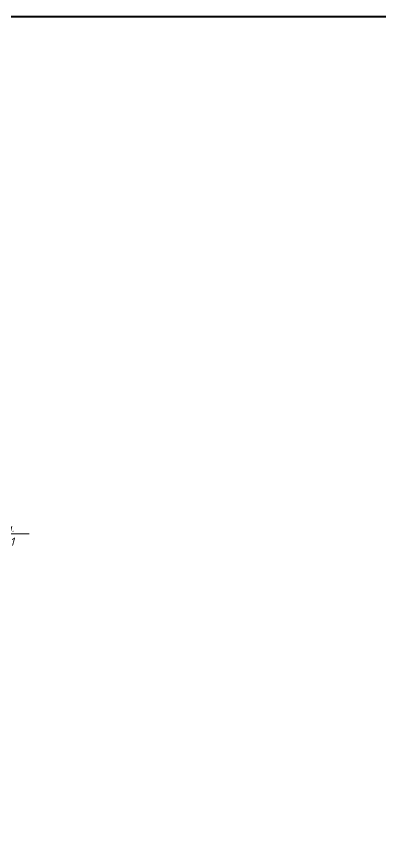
# Model space of a CAD drawing. Header units: millimetres. Extents: x -238377 to 196118, y -123284 to 30177.
# Drawn here: x 148440 to 157168, y -82473 to -62494 of the extents above; entities that cross this region are included whole.
import ezdxf
from ezdxf import colors
from ezdxf.entities.mleader import LeaderData, LeaderLine
from ezdxf.math import Vec2, Vec3

# ---------------------------------------------------------------- set-up
doc = ezdxf.new("R2010")
doc.units = ezdxf.units.MM
doc.header["$MEASUREMENT"] = 0
doc.layers.get('0').update_dxf_attribs({"lineweight": 5})
doc.layers.add('#Выноски', color=150, linetype='Continuous', lineweight=15)
doc.styles.add('STEP PR', font='isocpeui.ttf')

msp = doc.modelspace()

# ---------------------------------------------------------------- linework, layer by layer
at = {"color": 5, "lineweight": 40}
msp.add_lwpolyline([(41116.1, -62493.8), (196117.6, -62493.8), (196117.6, -123284.4), (41116.1, -123284.4)], close=True, dxfattribs=at)

# ---------------------------------------------------------------- leaders
at = {"layer": '#Выноски'}
ml = msp.add_multileader_mtext('Standard', dxfattribs=at)
ml.set_content('Антисейсм.\\Pпояс{\\A1; тип 1     } ', color=256, style='STEP PR')
ml.set_leader_properties(color=256, linetype='ByLayer', lineweight=-1)
ml.build(insert=Vec2(0, 0))
ml.multileader.update_dxf_attribs({"text_left_attachment_type": 6, "text_right_attachment_type": 6, "dogleg_length": 0, "arrow_head_size": 240})
ctx = ml.context
ctx.base_point, ctx.char_height, ctx.arrow_head_size, ctx.landing_gap_size, ctx.plane_origin = Vec3(146871.7, -74913.8), 200, 240, 100, Vec3(154175.2, -87174.7)
ctx.left_attachment, ctx.right_attachment, ctx.text_align_type = 6, 6, 2
notes = []
notes.append((ctx, [(0, (1, 1, 0), (146871.7, -74913.8), (1, 0), 0, [(0, [(146183.6, -74460.3)], 0, [])])]))
ctx.mtext.insert, ctx.mtext.rotation, ctx.mtext.defined_height, ctx.mtext.alignment, ctx.mtext.flow_direction = Vec3(148379.5, -74673.8), 6.2831853, 130.9, 3, 5
for ctx, leaders in notes:
    for number, flags, end, landing, length, lines in leaders:
        leader = LeaderData()
        leader.index, (leader.has_last_leader_line, leader.has_dogleg_vector, leader.attachment_direction) = number, flags
        leader.last_leader_point, leader.dogleg_vector, leader.dogleg_length = Vec3(end), Vec3(landing), length
        for number, points, colour, breaks in lines:
            line = LeaderLine()
            line.index, line.vertices, line.color, line.breaks = number, Vec3.list(points), colors.encode_raw_color(colour), breaks
            leader.lines.append(line)
        ctx.leaders.append(leader)

doc.saveas('drawing.dxf')
